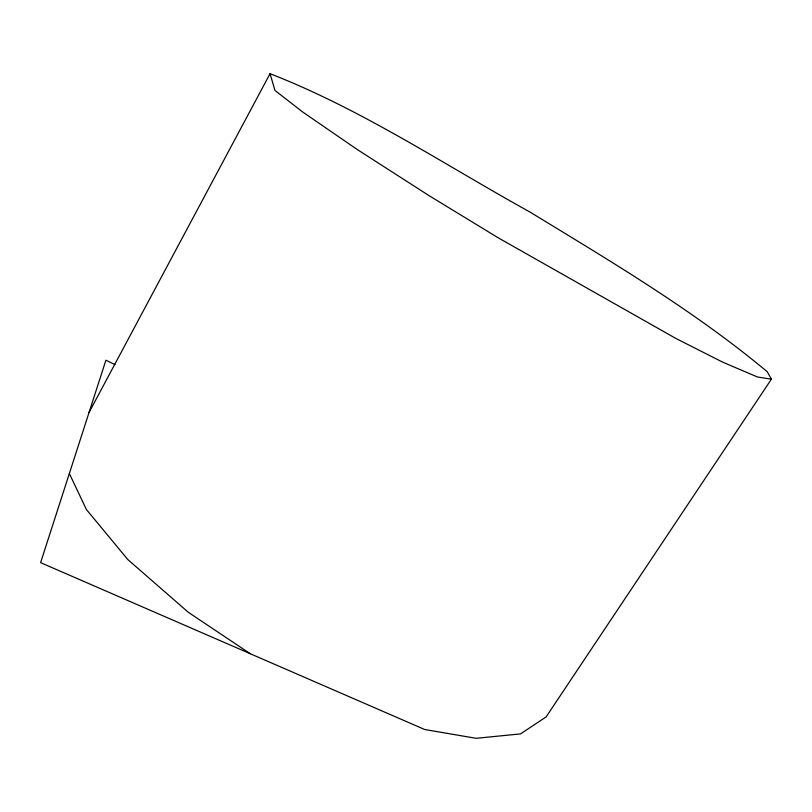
<?xml version="1.0" encoding="UTF-8"?>
<svg xmlns="http://www.w3.org/2000/svg" width="812" height="812" viewBox="0 0 812 812"><rect width="100%" height="100%" fill="white"/><g stroke="black" fill="none" stroke-linecap="round" stroke-linejoin="round"><path stroke-width="1.22" d="M89.036 412.496L270.041 73.689C361.644 109.305 444.103 164.521 529.739 211.912C611.223 261.616 693.763 310.468 767.269 371.754L771.4 379.174L546.121 716.925L520.522 733.896L476.126 738.311L424.706 729.511L40.6 562.645L105.905 360.203L114.989 364.629M771.4 379.174L757.474 377.001L722.558 362.091L676.01 338.523L498.05 237.723L428.969 195.59L356.986 149.347L302.785 112.066L274.994 90.487L270.041 73.689M250.289 653.741L188.343 612.319L127.839 559.59L86.417 509.55L69.355 473.528"/></g></svg>
